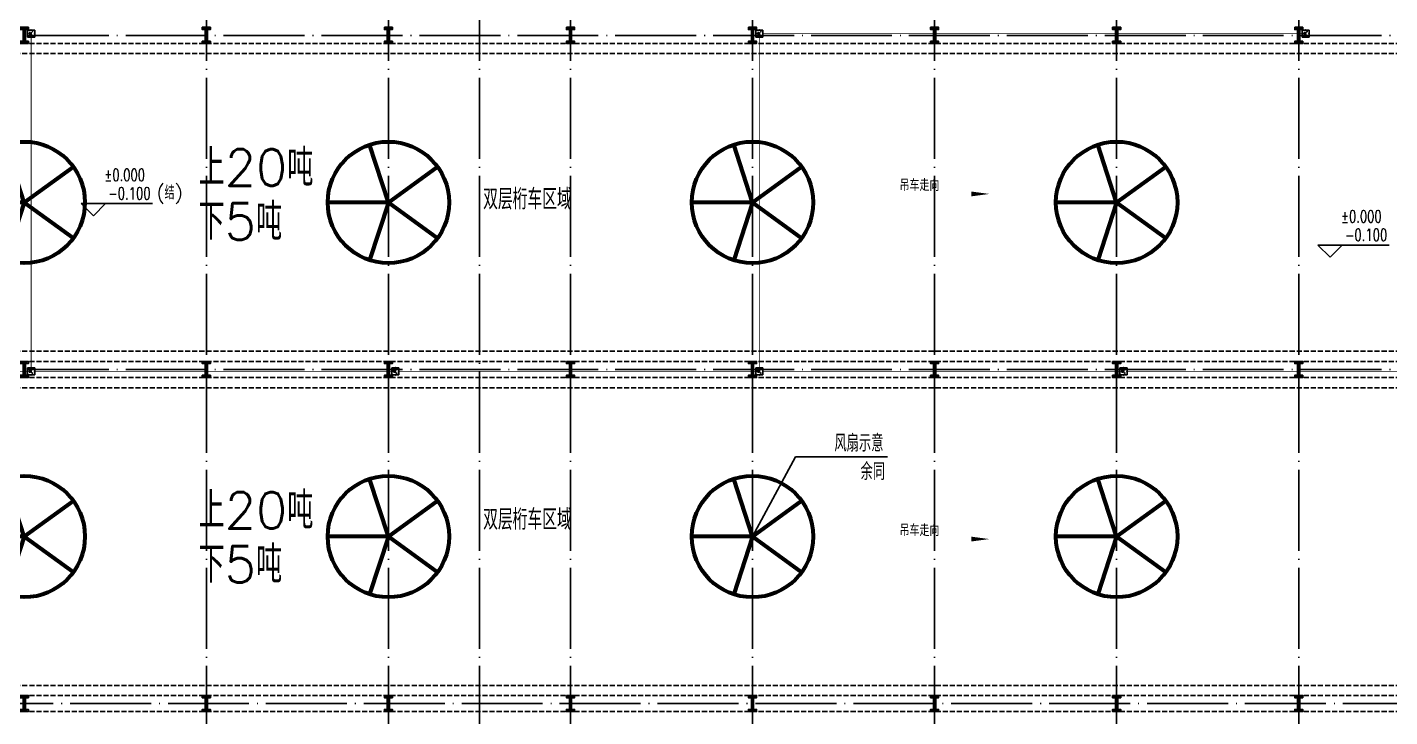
# Model space of a CAD drawing. Extents: x -1396510 to 1250330, y -1892470 to 1623980.
# Drawn here: x 555262 to 622616, y -783280 to -749230 of the extents above; entities that cross this region are included whole.
import ezdxf
from ezdxf.enums import TextEntityAlignment as Align

# ---------------------------------------------------------------- set-up
doc = ezdxf.new("R2010")
doc.units = 0
doc.header["$LTSCALE"] = 1000
doc.header["$MEASUREMENT"] = 0
doc.linetypes.add('DASH', pattern=[0.35, 0.25, -0.1])
doc.linetypes.add('DOTE', pattern=[2.42, 2, -0.2, 0.02, -0.2])
for name, color, linetype in [('A-AXIS-DOTE', 14, 'DOTE'), ('A-HATCH-2', 251, 'Continuous'), ('A-LIN-V', 9, 'Continuous'), ('A-WINDOW', 140, 'Continuous'), ('AS-COLN', 6, 'Continuous'), ('DIM_SYMB', 3, 'Continuous'), ('EQUIP-消防', 3, 'Continuous'), ('PUB_TEXT', 7, 'Continuous'), ('WIRE-照明', 1, 'Continuous'), ('建-标高', 3, 'Continuous'), ('建-箭头', 3, 'Continuous')]:
    doc.layers.add(name, color=color, linetype=linetype)
doc.layers.add('A-云线2', color=3, linetype='Continuous', plot=False)
doc.styles.add('_TCH_DIM', font='SIMPLEX', dxfattribs={"bigfont": 'GBCBIG'})
doc.styles.add('A-STANDARD', font='SIMPLEX', dxfattribs={"bigfont": 'GBCBIG'})
doc.styles.get("Standard").update_dxf_attribs({"font": 'gbenor.shx', "bigfont": 'gbcbig.shx'})

# ---------------------------------------------------------------- blocks, each defined once
blk = doc.blocks.new('G$C2F382D44')
at = {"color": 0, "style": 'A-STANDARD'}
for s, p in [('上20吨', (-2949, 425)), ('下5吨', (-2952, -2245))]:
    blk.add_text(s, height=1800, dxfattribs=at).set_placement(p)
blk = doc.blocks.new('nt66')
at = {"layer": 'A-HATCH-2', "color": 8}
blk.add_lwpolyline([(-195840, 766870), (-195440, 766870), (-195440, 766758), (-195586, 766758), (-195586, 766182), (-195440, 766182), (-195440, 766070), (-195840, 766070), (-195840, 766182), (-195694, 766182), (-195694, 766758), (-195840, 766758)], close=True, dxfattribs=at)
at = {"layer": 'AS-COLN'}
blk.add_lwpolyline([(-195790, 766820), (-195490, 766820), (-195490, 766808), (-195636, 766808), (-195636, 766132), (-195490, 766132), (-195490, 766120), (-195790, 766120), (-195790, 766132), (-195644, 766132), (-195644, 766808), (-195790, 766808)], close=True, dxfattribs=at)
blk = doc.blocks.new('33333')
for p in [(-32214, -76900), (-23214, -76900), (-14214, -76900), (-5214, -76900), (3786, -76900), (12786, -76900), (21786, -76900), (30786, -76900), (-32214, -93400), (-23214, -93400), (-14214, -93400), (-5214, -93400), (3786, -93400), (12786, -93400), (21786, -93400), (30786, -93400), (-32214, -109900), (-23214, -109900), (-14214, -109900), (-5214, -109900), (3786, -109900), (12786, -109900), (21786, -109900), (30786, -109900)]:
    blk.add_blockref('nt66', p)
blk = doc.blocks.new('w42343')
at = {"layer": 'A-HATCH-2', "color": 8, "linetype": 'DASH'}
for p, q in [((-263654, 689170), (-128354, 689170)), ((-263654, 688670), (-128354, 688670)), ((-263654, 673970), (-128354, 673970)), ((-263654, 673470), (-128354, 673470)), ((-263654, 672670), (-128354, 672670)), ((-263654, 672170), (-128354, 672170)), ((-263654, 657470), (-128354, 657470)), ((-263654, 656970), (-128354, 656970)), ((-263654, 656170), (-128354, 656170))]:
    blk.add_line(p, q, dxfattribs=at)
blk = doc.blocks.new('w4324324')
at = {"layer": 'A-HATCH-2', "color": 0, "lineweight": 60}
for q in [(-1694760, 686605), (-1697614, 684532), (-1691907, 684532), (-1696524, 681178), (-1692997, 681178)]:
    blk.add_line((-1694760, 683605), q, dxfattribs=at)
blk.add_circle((-1694760, 683605), 3000, dxfattribs=at)
blk = doc.blocks.new('ner546')
at = {"layer": 'A-LIN-V', "color": 8}
for p in [(581780, 25256), (598280, 25256), (581780, 7256), (598280, 7256), (581780, -10744), (598280, -10744), (581780, -28744), (598280, -28744)]:
    blk.add_blockref('w4324324', p, dxfattribs=at)
blk = doc.blocks.new('世赫2#厂房一层0821')
at = {"layer": 'A-AXIS-DOTE', "color": 8, "ltscale": 2}
for p, q in [((66300, -87498.9), (66300, 6300)), ((75300, -87498.9), (75300, 6300)), ((79800, -87498.9), (79800, 6300)), ((84300, -87498.9), (84300, 6300)), ((93300, -87498.9), (93300, 6300)), ((102300, -87498.9), (102300, 6300)), ((111300, -87498.9), (111300, 6300)), ((120300, -87498.9), (120300, 6300)), ((163114.2, -33000), (-11095.8, -33000)), ((163114.2, -49500), (-11095.8, -49500)), ((165204.2, -66000), (-11095.8, -66000))]:
    blk.add_line(p, q, dxfattribs=at)
at = {"layer": 'DIM_SYMB', "color": 8}
for p, q in [((93300, -57750), (95420, -53820)), ((95420, -53820), (99970, -53820))]:
    blk.add_line(p, q, dxfattribs=at)
at = {"layer": 'DIM_SYMB', "color": 8, "const_width": 100}
blk.add_lwpolyline([(93276.3, -57794, 1), (93323.7, -57706, 1)], format="xyb", close=True, dxfattribs=at)
at = {"layer": '建-标高', "color": 8}
for p, q in [((60713.6, -41910), (60113.6, -41310)), ((60113.6, -41310), (63633.6, -41310)), ((60713.6, -41910), (61313.6, -41310)), ((121847.8, -43960), (121247.8, -43360)), ((121247.8, -43360), (124767.8, -43360)), ((121847.8, -43960), (122447.8, -43360))]:
    blk.add_line(p, q, dxfattribs=at)
at = {"layer": '建-箭头', "color": 8}
for points in [[(98107.8, -40831.1, 0, 0, 0), (105007.8, -40831.1, 0, 240, 0), (104107.8, -40831.1, 0, 0, 0)], [(98107.8, -57876.1, 0, 0, 0), (105007.8, -57876.1, 0, 240, 0), (104107.8, -57876.1, 0, 0, 0)]]:
    blk.add_lwpolyline(points, format="xyseb", dxfattribs=at)
at = {"color": 8}
for p in [(68864.2, -40850), (68864.2, -57780)]:
    blk.add_blockref('G$C2F382D44', p, dxfattribs=at)
at = {"layer": 'A-LIN-V', "color": 8, "rotation": 90.00000000000001}
blk.add_blockref('ner546', (766160.7, 1055230), dxfattribs=at)
at = {"layer": 'A-WINDOW'}
for name in ['33333', 'w42343']:
    blk.add_blockref(name, (285154.2, -722570), dxfattribs=at)
at = {"layer": 'DIM_SYMB', "color": 7, "style": '_TCH_DIM'}
for s, p in [('风扇示意', (97343.1, -53557.5)), ('余同', (98637, -54957.5))]:
    blk.add_text(s, height=843.97, dxfattribs=at).set_placement(p)
at = {"layer": 'PUB_TEXT', "color": 8}
for p in [(79984.8, -41596.9), (79984.8, -57416.9)]:
    blk.add_text('双层桁车区域', height=1012.77, dxfattribs=at).set_placement(p)
at = {"layer": '建-标高', "color": 7, "style": 'A-STANDARD', "width": 0.705882}
for s, p in [('%%P0.000', (61253.6, -40190)), ('-0.100', (61453.6, -41100)), ('%%P0.000', (122387.8, -42240)), ('-0.100', (122587.8, -43150))]:
    blk.add_text(s, height=595, dxfattribs=at).set_placement(p)
at = {"layer": '建-标高', "color": 7, "style": 'A-STANDARD'}
blk.add_text('(结)', height=675.18, dxfattribs=at).set_placement((63833.6, -41100))
at = {"layer": '建-箭头', "color": 7, "style": 'A-STANDARD'}
for p in [(100570.1, -40684.2), (100570.1, -57729.2)]:
    blk.add_text('吊车走向', height=578.72, dxfattribs=at).set_placement(p)
blk = doc.blocks.new('$equip$00002656')
for p, q in [((-0.5, 1), (-0.5, 0)), ((0.5, 1), (-0.5, 1)), ((-0.5, 0), (0.5, 0)), ((-0.22, 0.33), (0.22, 0.33)), ((0, 0.5), (0, 0.15)), ((0.5, 0), (0.5, 1))]:
    blk.add_line(p, q)
at = {"const_width": 0.0571}
blk.add_lwpolyline([(-0.5, 1), (0.5, 1), (0.5, 0), (-0.5, 0), (-0.5, 1), (0.5, 1)], dxfattribs=at)
blk.add_arc((0, 0.8), 0.3, 180, 0)
for p in [(-0.5, 0.5), (0, 1), (0, 0), (0.5, 0.5)]:
    blk.add_point(p)
at = {"color": 7, "flags": 1}
for tag, height, p in [('A', 0.00002, (0, 0)), ('B', 0.4, (0.76, 0.29))]:
    blk.add_attdef(tag, text='', height=height, dxfattribs=at).set_placement(p, align=Align.MIDDLE_CENTER)

msp = doc.modelspace()

# ---------------------------------------------------------------- linework, layer by layer
at = {"layer": 'WIRE-照明', "linetype": 'Continuous', "const_width": 35}
for points in [[(618280, -749540), (591630, -749540)], [(555455, -766045), (555455, -749715)], [(591455, -766045), (591455, -749715)], [(555280, -766220), (537630, -766220)], [(573280, -766220), (555630, -766220)], [(591280, -766220), (573630, -766220)], [(609280, -766220), (591630, -766220)], [(627280, -766220), (609630, -766220)]]:
    msp.add_lwpolyline(points, dxfattribs=at)

# ---------------------------------------------------------------- block references
at = {"layer": 'A-云线2'}
msp.add_blockref('世赫2#厂房一层0821', (497815.8, -716630), dxfattribs=at)
at = {"layer": 'EQUIP-消防', "xscale": 350, "yscale": 350, "zscale": 350}
for p, rotation in [((555280, -749540), 269.9999999999999), ((591280, -749540), 269.9999999999999), ((618280, -749540), 269.9999999999999), ((555280, -766220), 270), ((573280, -766220), 270), ((591280, -766220), 270), ((609280, -766220), 270)]:
    msp.add_blockref('$equip$00002656', p, dxfattribs=dict(at, rotation=rotation))

doc.saveas('drawing.dxf')
